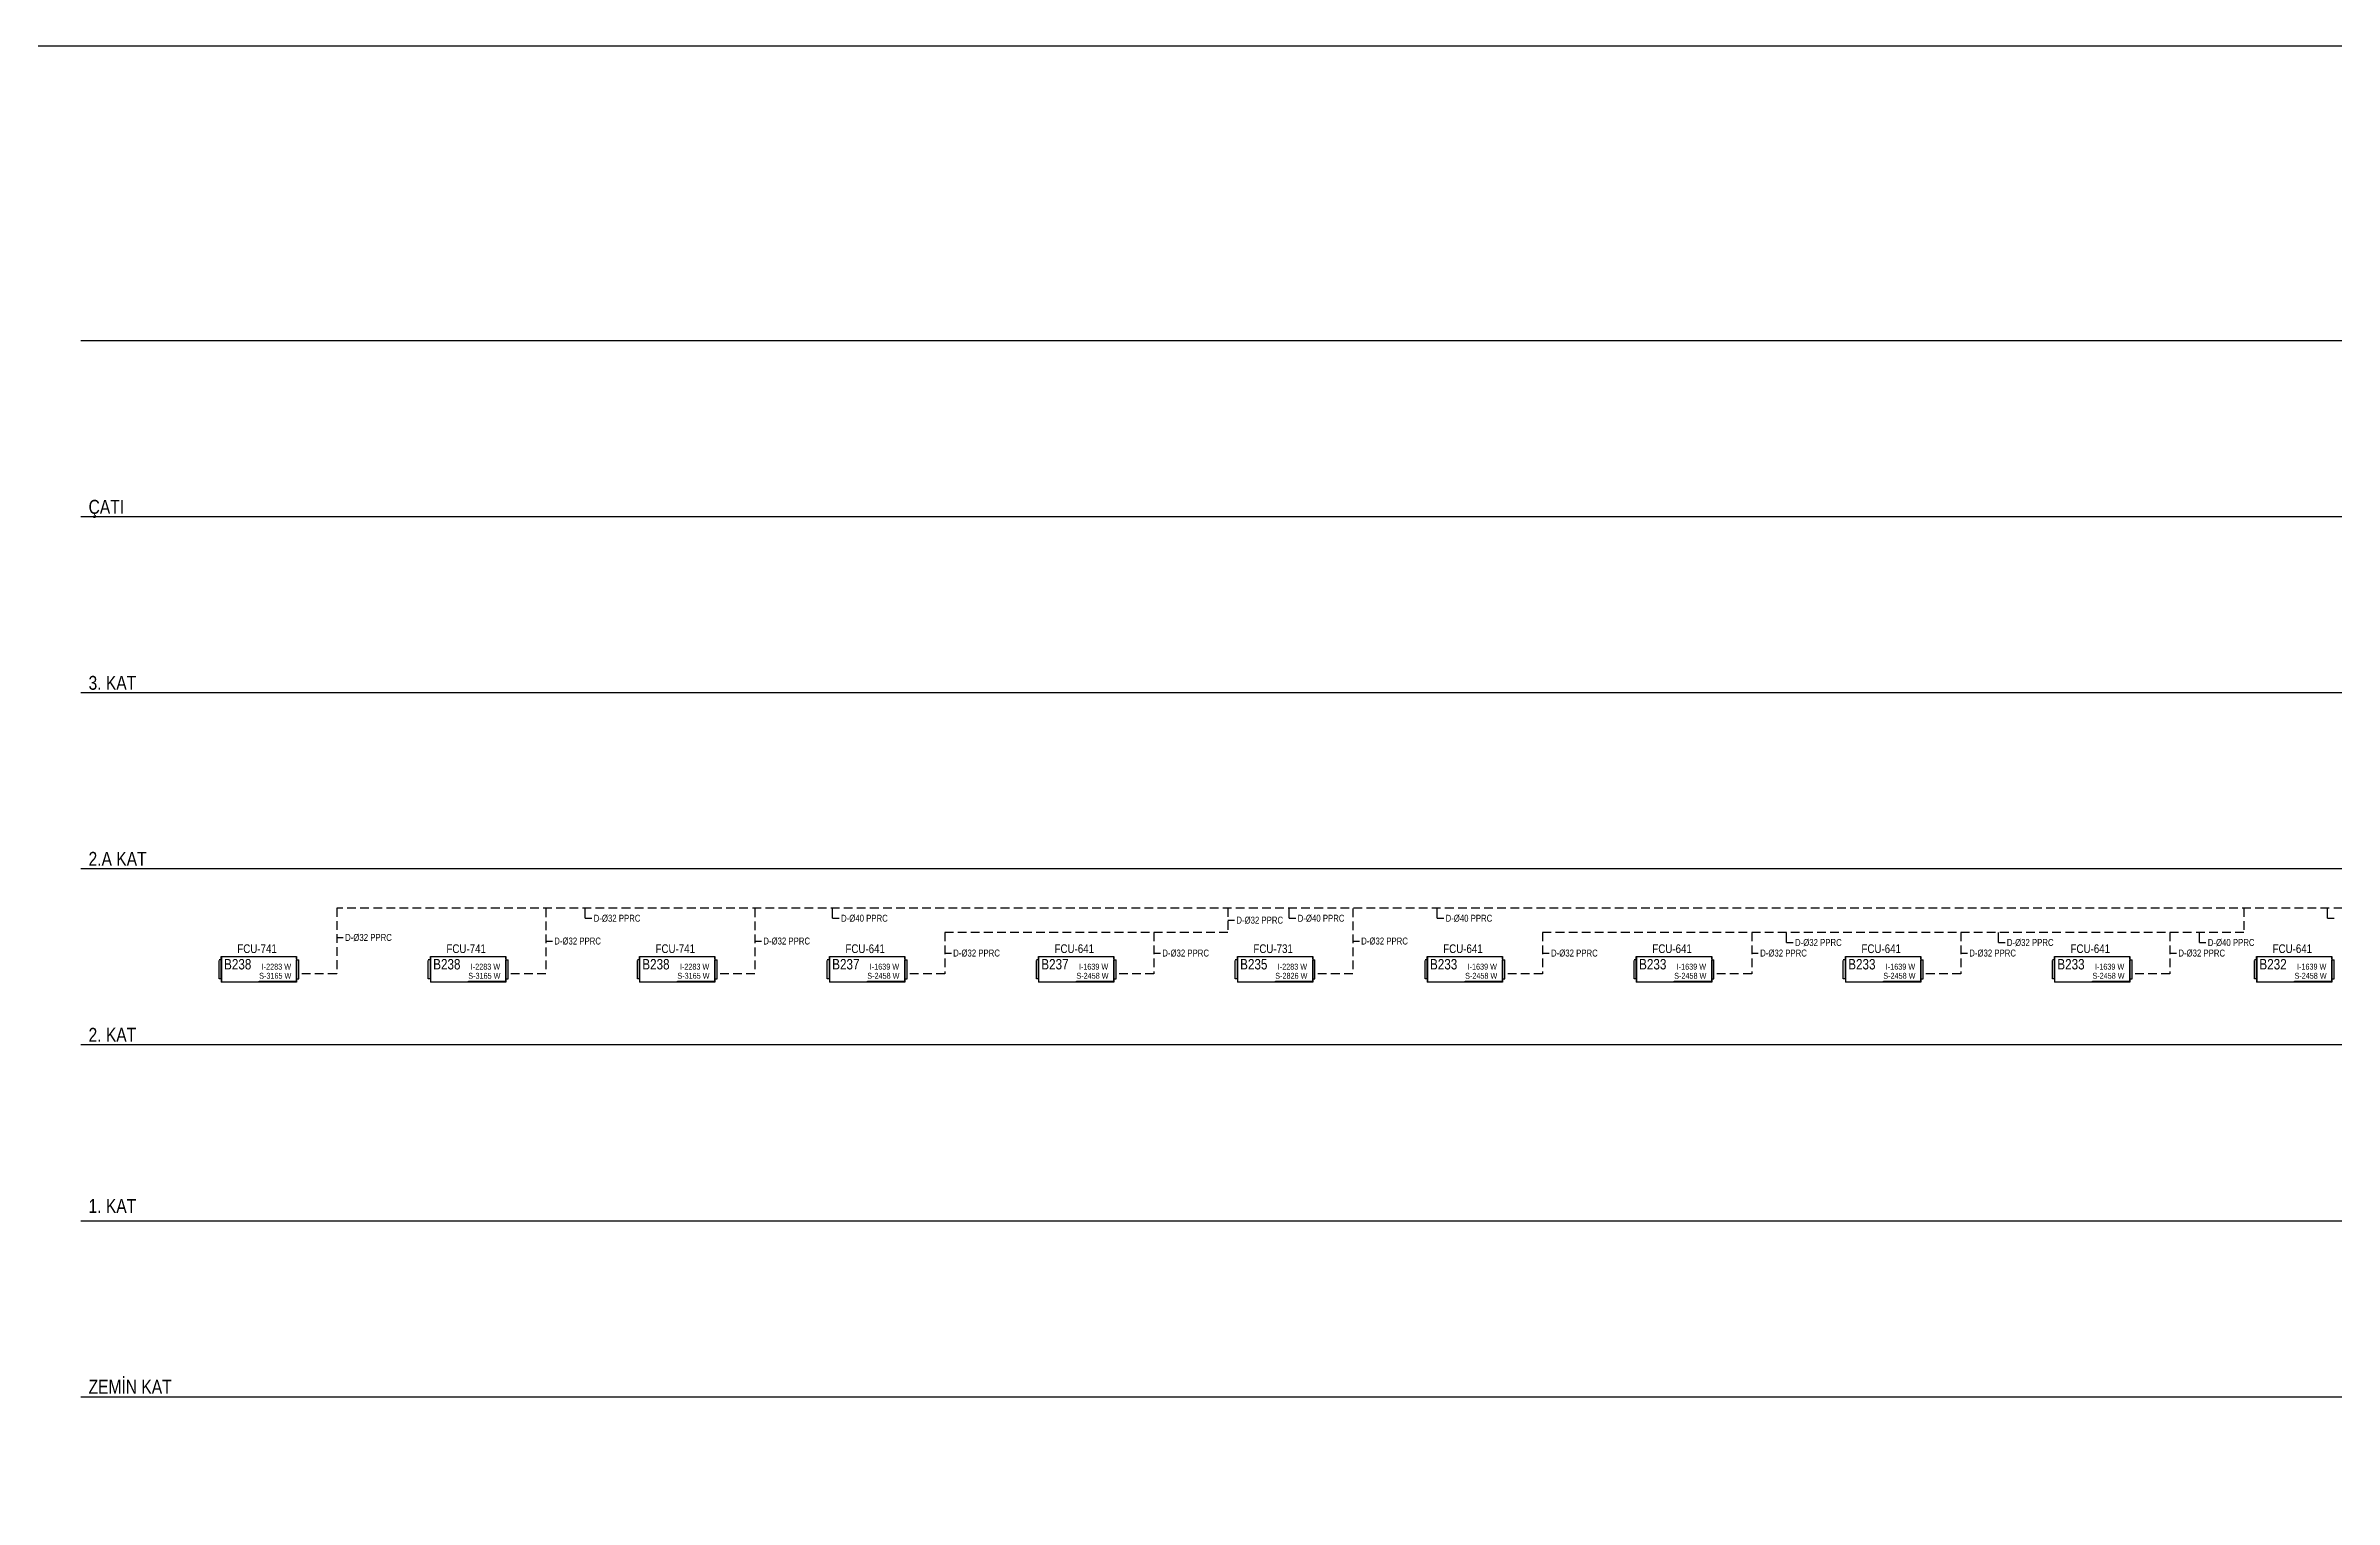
# Model space of a CAD drawing. Header units: centimetres. Extents: x -8730 to 48594, y -13 to 19987.
# Drawn here: x -5239 to 1328, y 4950 to 9120 of the extents above; entities that cross this region are included whole.
import ezdxf
from ezdxf.enums import TextEntityAlignment as Align

# ---------------------------------------------------------------- set-up
doc = ezdxf.new("R2010")
doc.units = ezdxf.units.CM
doc.header["$MEASUREMENT"] = 0
doc.linetypes.add('DASHED', pattern=[75, 50, -25])
doc.linetypes.add('Hidden', pattern=[0.714375, 0.47625, -0.238125])
for name, color, linetype, lineweight in [('1-BASLIK', 53, 'Continuous', 25), ('T-DRENAJ', 40, 'Hidden', 30), ('T-MAHAL', 120, 'Continuous', 15), ('T-STEXT', 181, 'Continuous', 15)]:
    doc.layers.add(name, color=color, linetype=linetype, lineweight=lineweight)
for name, color, linetype in [('T-DTEXT', 9, 'Continuous'), ('T-FC', 150, 'Continuous'), ('T-FC-NUMARA', 62, 'Continuous'), ('T-ITEXT', 32, 'Continuous'), ('T-TEXT', 85, 'Continuous')]:
    doc.layers.add(name, color=color, linetype=linetype)
doc.styles.add('ARIAL', font='arial.ttf')
doc.styles.add('LUCIDASANS', font='arial.ttf', dxfattribs={"width": 0.8})

# ---------------------------------------------------------------- blocks, each defined once
blk = doc.blocks.new('FANCOIL-DWD')
at = {"linetype": 'DASHED'}
blk.add_line((-114.3, -71.5), (-114.3, -16.4), dxfattribs=at)
for p, q in [((-108.1, -16.4), (-114.3, -16.4)), ((-114.3, -69.1), (-114.3, -18.8)), ((-108.1, -71.5), (-108.1, -7)), ((-108.1, -7), (108.1, -7)), ((-106.8, -80.9), (-106.8, -7)), ((108.1, -7), (108.1, -80.9)), ((108.1, -14.1), (108.1, -7.7)), ((108.1, -16.4), (114.6, -16.4)), ((108.1, -71), (108.1, -16.9)), ((114.6, -71.5), (114.6, -16.4)), ((-108.1, -71.5), (-114.3, -71.5)), ((-108.1, -71.5), (-108.1, -80.9)), ((108.1, -80.9), (-108.1, -80.9)), ((0.9, -80.9), (0.9, -78.2)), ((0.9, -78.2), (108.1, -78.2)), ((108.1, -78), (108.1, -71.5)), ((108.1, -71.5), (114.6, -71.5))]:
    blk.add_line(p, q)

msp = doc.modelspace()

# ---------------------------------------------------------------- linework, layer by layer
at = {"layer": '1-BASLIK'}
msp.add_lwpolyline([(-6103.8, 9120.4), (37956, 9120.4), (37956, 3226.7), (-6103.8, 3226.7)], close=True, dxfattribs=at)
at = {"layer": 'T-DRENAJ', "linetype": 'DASHED', "lineweight": -3, "ltscale": 0.5}
for p, q in [((26588.7, 6646), (-4404, 6646)), ((-4404, 6646), (-4404, 6457.3)), ((-3804, 6645.2), (-3804, 6457.3)), ((-3204, 6645.2), (-3204, 6457.3)), ((-1846.7, 6646), (-1846.7, 6576.3)), ((-1488.5, 6645.2), (-1488.5, 6457.3)), ((1068.7, 6646), (1068.7, 6576.3)), ((-1846.7, 6576.3), (-2659.1, 6576.3)), ((-2659.1, 6576.3), (-2659.1, 6457.3)), ((-2059.1, 6576.3), (-2059.1, 6457.3)), ((1068.7, 6576.3), (-943.7, 6576.3)), ((-943.7, 6576.3), (-943.7, 6457.3)), ((-343.7, 6576.3), (-343.7, 6457.3)), ((256.3, 6576.3), (256.3, 6457.3)), ((856.3, 6576.3), (856.3, 6457.3)), ((-4404, 6457.3), (-4512.3, 6457.3)), ((-3804, 6457.3), (-3912.3, 6457.3)), ((-3204, 6457.3), (-3312.3, 6457.3)), ((-2659.1, 6457.3), (-2767.5, 6457.3)), ((-2059.1, 6457.3), (-2167.5, 6457.3)), ((-1488.5, 6457.3), (-1596.9, 6457.3)), ((-943.7, 6457.3), (-1052.1, 6457.3)), ((-343.7, 6457.3), (-452.1, 6457.3)), ((256.3, 6457.3), (147.9, 6457.3)), ((856.3, 6457.3), (747.9, 6457.3))]:
    msp.add_line(p, q, dxfattribs=at)
at = {"layer": 'T-DTEXT'}
for p, q in [((-3690.7, 6616.7), (-3690.7, 6646)), ((-2980.9, 6616.7), (-2980.9, 6646)), ((-1670.6, 6616.7), (-1670.6, 6646)), ((-1246.4, 6616.7), (-1246.4, 6646)), ((1308.6, 6616.7), (1308.6, 6646)), ((-3690.7, 6616.7), (-3671.7, 6616.7)), ((-2980.9, 6616.7), (-2961.9, 6616.7)), ((-1846.7, 6611.2), (-1827.8, 6611.2)), ((-1670.6, 6616.7), (-1651.7, 6616.7)), ((-1246.4, 6616.7), (-1227.4, 6616.7)), ((-243.7, 6547.1), (-243.7, 6576.3)), ((364.2, 6547.1), (364.2, 6576.3)), ((940.8, 6547.1), (940.8, 6576.3)), ((1308.6, 6616.7), (1327.6, 6616.7)), ((-4404, 6561.5), (-4385.1, 6561.5)), ((-3804, 6551.3), (-3785.1, 6551.3)), ((-3204, 6551.3), (-3185.1, 6551.3)), ((-2659.1, 6516.8), (-2640.2, 6516.8)), ((-2059.1, 6516.8), (-2040.2, 6516.8)), ((-1488.5, 6551.3), (-1469.6, 6551.3)), ((-943.7, 6516.8), (-924.8, 6516.8)), ((-343.7, 6516.8), (-324.8, 6516.8)), ((-243.7, 6547.1), (-224.7, 6547.1)), ((256.3, 6516.8), (275.2, 6516.8)), ((364.2, 6547.1), (383.2, 6547.1)), ((856.3, 6516.8), (875.2, 6516.8)), ((940.8, 6547.1), (959.8, 6547.1))]:
    msp.add_line(p, q, dxfattribs=at)
at = {"layer": 'T-TEXT', "color": 7}
for p, q in [((36595.3, 8273.4), (-5138.2, 8273.4)), ((36595.3, 7768.4), (-5138.2, 7768.4)), ((36595.3, 7263.4), (-5138.2, 7263.4)), ((36595.3, 6758.4), (-5138.2, 6758.4)), ((36595.3, 6253.4), (-5138.2, 6253.4)), ((-5138.2, 5748.4), (36595.3, 5748.4)), ((-5138.2, 5243.4), (36595.3, 5243.4))]:
    msp.add_line(p, q, dxfattribs=at)

# ---------------------------------------------------------------- block references
at = {"layer": 'T-FC'}
for p in [(-4627, 6514), (-4027, 6514), (-3427, 6514), (-2882.1, 6514), (-2282.1, 6514), (-1711.5, 6514), (-1166.7, 6514), (-566.7, 6514), (33.3, 6514), (633.3, 6514), (1213.2, 6514)]:
    msp.add_blockref('FANCOIL-DWD', p, dxfattribs=at)

# ---------------------------------------------------------------- texts
at = {"layer": 'T-DTEXT', "style": 'LUCIDASANS', "width": 0.8}
for s, p in [('D-%%C32 PPRC', (-4379.8, 6551.7)), ('D-%%C32 PPRC', (-3666.5, 6606.8)), ('D-%%C40 PPRC', (-2956.7, 6606.8)), ('D-%%C32 PPRC', (-1822.5, 6601.3)), ('D-%%C40 PPRC', (-1646.4, 6606.8)), ('D-%%C40 PPRC', (-1222.2, 6606.8)), ('D-%%C32 PPRC', (-3779.8, 6541.4)), ('D-%%C32 PPRC', (-3179.8, 6541.4)), ('D-%%C32 PPRC', (-2635, 6506.9)), ('D-%%C32 PPRC', (-2035, 6506.9)), ('D-%%C32 PPRC', (-1464.3, 6541.4)), ('D-%%C32 PPRC', (-919.5, 6506.9)), ('D-%%C32 PPRC', (-319.5, 6506.9)), ('D-%%C32 PPRC', (-219.5, 6537.2)), ('D-%%C32 PPRC', (280.5, 6506.9)), ('D-%%C32 PPRC', (388.4, 6537.2)), ('D-%%C32 PPRC', (880.5, 6506.9)), ('D-%%C40 PPRC', (965, 6537.2))]:
    msp.add_text(s, height=20, dxfattribs=at).set_placement(p)
at = {"layer": 'T-FC-NUMARA', "color": 163, "style": 'ARIAL', "width": 0.8}
for p in [(-4689.1, 6516.9), (-4089.1, 6516.9), (-3489.1, 6516.9)]:
    msp.add_text('FCU-741', height=25, dxfattribs=at).set_placement(p)
at = {"layer": 'T-FC-NUMARA', "color": 1, "style": 'ARIAL', "width": 0.8}
for p in [(-2944.2, 6516.9), (-2344.2, 6516.9), (-1228.8, 6516.9), (-628.8, 6516.9), (-28.8, 6516.9), (571.2, 6516.9), (1151, 6516.9)]:
    msp.add_text('FCU-641', height=25, dxfattribs=at).set_placement(p)
at = {"layer": 'T-FC-NUMARA', "color": 30, "style": 'ARIAL', "width": 0.8}
msp.add_text('FCU-731', height=25, dxfattribs=at).set_placement((-1773.6, 6516.9))
at = {"layer": 'T-ITEXT', "color": 163, "style": 'ARIAL', "width": 0.8}
for p in [(-4534.9, 6469.3), (-3934.9, 6469.3), (-3334.9, 6469.3)]:
    msp.add_text('I-2283 W', height=17, dxfattribs=at).set_placement(p, align=Align.RIGHT)
at = {"layer": 'T-ITEXT', "color": 1, "style": 'ARIAL', "width": 0.8}
for p in [(-2790.1, 6469.3), (-2190.1, 6469.3), (-1074.7, 6469.3), (-474.7, 6469.3), (125.3, 6469.3), (725.3, 6469.3), (1305.2, 6469.3)]:
    msp.add_text('I-1639 W', height=17, dxfattribs=at).set_placement(p, align=Align.RIGHT)
at = {"layer": 'T-ITEXT', "color": 30, "style": 'ARIAL', "width": 0.8}
msp.add_text('I-2283 W', height=17, dxfattribs=at).set_placement((-1619.4, 6469.3), align=Align.RIGHT)
at = {"layer": 'T-MAHAL', "style": 'LUCIDASANS', "width": 0.8}
for s, p in [('B238', (-4727.1, 6469.8)), ('B238', (-4127.1, 6469.8)), ('B238', (-3527.1, 6469.8)), ('B237', (-2982.2, 6469.8)), ('B237', (-2382.2, 6469.8)), ('B235', (-1811.6, 6469.8)), ('B233', (-1266.8, 6469.8)), ('B233', (-666.8, 6469.8)), ('B233', (-66.8, 6469.8)), ('B233', (533.2, 6469.8)), ('B232', (1113.1, 6469.8))]:
    msp.add_text(s, height=30, dxfattribs=at).set_placement(p)
at = {"layer": 'T-STEXT', "color": 163, "style": 'ARIAL', "width": 0.8}
for p in [(-4534.1, 6443.1), (-3934.1, 6443.1), (-3334.1, 6443.1)]:
    msp.add_text('S-3165 W', height=17, dxfattribs=at).set_placement(p, align=Align.RIGHT)
at = {"layer": 'T-STEXT', "color": 1, "style": 'ARIAL', "width": 0.8}
for p in [(-2789.2, 6443.1), (-2189.2, 6443.1), (-1073.8, 6443.1), (-473.8, 6443.1), (126.2, 6443.1), (726.2, 6443.1), (1306, 6443.1)]:
    msp.add_text('S-2458 W', height=17, dxfattribs=at).set_placement(p, align=Align.RIGHT)
at = {"layer": 'T-STEXT', "color": 30, "style": 'ARIAL', "width": 0.8}
msp.add_text('S-2826 W', height=17, dxfattribs=at).set_placement((-1618.6, 6443.1), align=Align.RIGHT)
at = {"layer": 'T-TEXT', "color": 7, "style": 'ARIAL', "width": 0.8}
for s, p in [('ÇATI', (-5115.9, 7797.3)), ('3. KAT', (-5115.9, 7292.3)), ('2.A KAT', (-5115.9, 6787.3)), ('2. KAT', (-5115.9, 6282.3)), ('1. KAT', (-5115.9, 5791)), ('ZEMİN KAT', (-5115.9, 5272.3))]:
    msp.add_text(s, height=40, dxfattribs=at).set_placement(p, align=Align.MIDDLE_LEFT)

doc.saveas('drawing.dxf')
